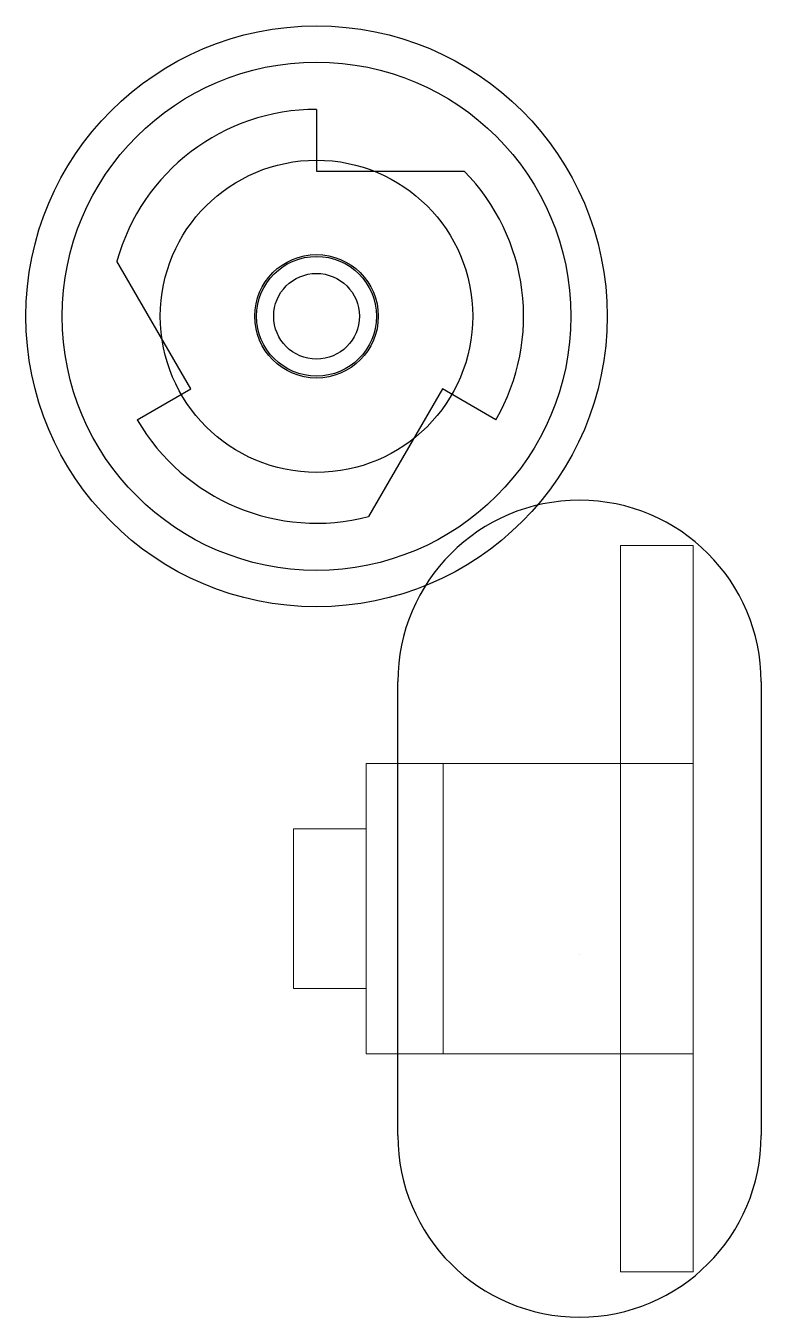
# Model space of a CAD drawing. Extents: x 1.6 to 16.7, y 25.1 to 26.9.
# Drawn here: x 1.633 to 2.645, y 25.139 to 26.917 of the extents above.
import ezdxf

# ---------------------------------------------------------------- set-up
doc = ezdxf.new("R2010")
doc.units = 0
doc.header["$LTSCALE"] = 5
doc.header["$MEASUREMENT"] = 0
for name, color, linetype in [('Z0_BOTCOMP', 4, 'Continuous'), ('Z0_CUT500', 4, 'Continuous'), ('Z0_RUBBER', 4, 'Continuous'), ('Z0_TOPCOMP', 6, 'Continuous')]:
    doc.layers.add(name, color=color, linetype=linetype)

msp = doc.modelspace()

# ---------------------------------------------------------------- linework, layer by layer
at = {"layer": 'Z0_BOTCOMP', "color": 4, "linetype": 'Continuous', "lineweight": 25}
for p, q in [((2.0334, 26.8021), (2.0334, 26.7171)), ((2.0334, 26.7171), (2.2364, 26.7171)), ((1.8602, 26.4171), (1.7586, 26.593)), ((1.7865, 26.3746), (1.8602, 26.4171)), ((2.2066, 26.4171), (2.105, 26.2413)), ((2.2802, 26.3746), (2.2066, 26.4171))]:
    msp.add_line(p, q, dxfattribs=at)
for radius in [0.085, 0.059]:
    msp.add_circle((2.0334, 26.5171), radius, dxfattribs=at)
for start, end in [(90, 164.5679), (-30, 44.5679), (-150, -75.4321)]:
    msp.add_arc((2.0334, 26.5171), 0.285, start, end, dxfattribs=at)
at = {"layer": 'Z0_CUT500', "color": 5, "linetype": 'Continuous', "lineweight": 25}
for p, q in [((2.1452, 25.3887), (2.1452, 26.0137)), ((2.6452, 26.0137), (2.6452, 25.3887))]:
    msp.add_line(p, q, dxfattribs=at)
msp.add_circle((2.0334, 26.5171), 0.0825, dxfattribs=at)
for centre, start, end in [((2.3952, 26.0137), 0, 180), ((2.3952, 25.3887), 180, 0)]:
    msp.add_arc(centre, 0.25, start, end, dxfattribs=at)
at = {"layer": 'Z0_RUBBER', "color": 2, "linetype": 'Continuous', "lineweight": 25}
for radius in [0.4, 0.215]:
    msp.add_circle((2.0334, 26.5171), radius, dxfattribs=at)
at = {"layer": 'Z0_TOPCOMP', "color": 6, "linetype": 'Continuous', "lineweight": 5}
for p, q in [((2.3952, 26.2637), (2.3952, 26.2637)), ((2.3952, 26.2637), (2.3952, 26.2637)), ((2.4515, 26.2012), (2.4515, 25.2012)), ((2.5515, 26.2012), (2.4515, 26.2012)), ((2.5515, 25.2012), (2.5515, 26.2012)), ((2.1015, 25.9012), (2.5515, 25.9012)), ((2.1015, 25.5012), (2.1015, 25.9012)), ((2.1452, 25.9012), (2.2077, 25.9012)), ((2.1452, 25.5012), (2.1452, 25.9012)), ((2.2077, 25.9012), (2.2077, 25.5012)), ((2.5515, 25.9012), (2.5515, 25.5012)), ((2.0015, 25.8112), (2.1015, 25.8112)), ((2.0015, 25.5912), (2.0015, 25.8112)), ((2.1015, 25.8112), (2.1015, 25.5912)), ((2.3952, 25.6387), (2.3952, 25.6387)), ((2.1015, 25.5912), (2.0015, 25.5912)), ((2.5515, 25.5012), (2.1015, 25.5012)), ((2.2077, 25.5012), (2.1452, 25.5012)), ((2.4515, 25.2012), (2.5515, 25.2012)), ((2.3952, 25.1387), (2.3952, 25.1387))]:
    msp.add_line(p, q, dxfattribs=at)
at = {"layer": 'Z0_TOPCOMP', "color": 6, "linetype": 'Continuous', "lineweight": 25}
msp.add_circle((2.0334, 26.5171), 0.35, dxfattribs=at)

doc.saveas('drawing.dxf')
